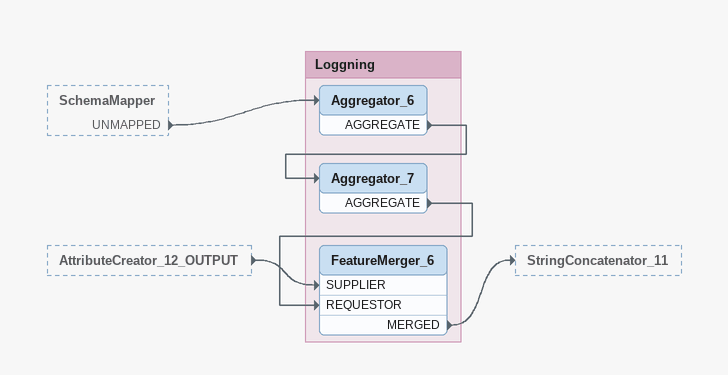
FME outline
SchemaMapper [outside]
    UNMAPPED -> Aggregator_6
AttributeCreator_12_OUTPUT [outside]
    -> FeatureMerger_6 [SUPPLIER]

Bookmark: Loggning
Aggregator_6
    AGGREGATE -> Aggregator_7
Aggregator_7
    AGGREGATE -> FeatureMerger_6 [REQUESTOR]
FeatureMerger_6
    MERGED -> StringConcatenator_11
